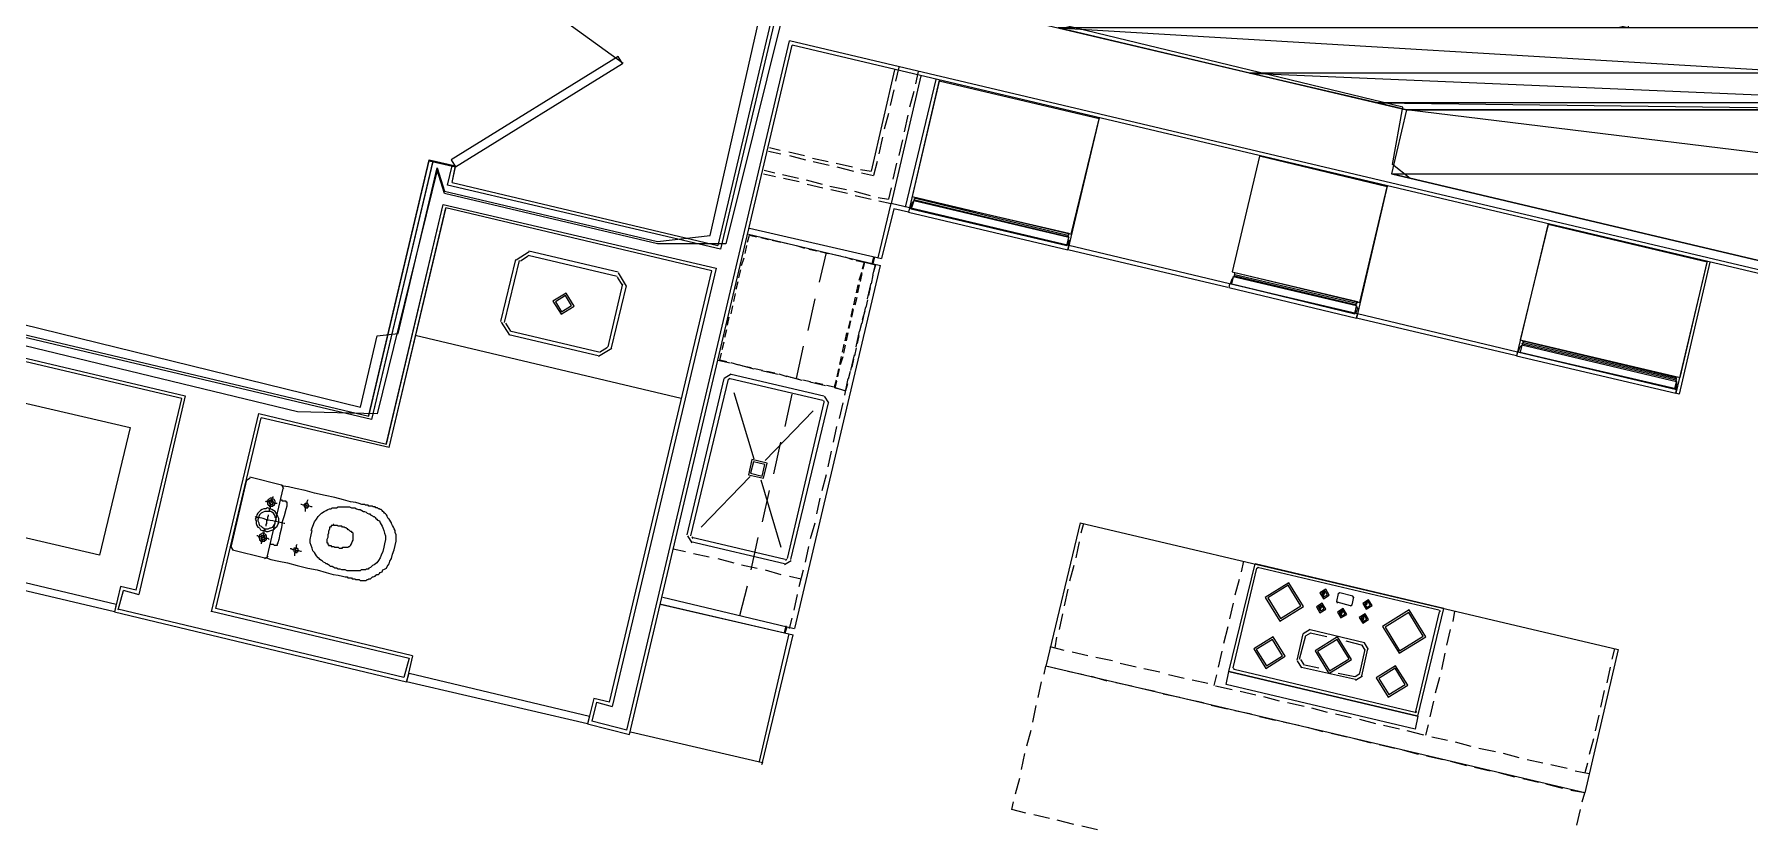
# Model space of a CAD drawing. Header units: feet. Extents: x -84 to 198, y -22 to 181.
# Drawn here: x 69.3 to 95.45, y 34.87 to 47 of the extents above; entities that cross this region are included whole.
import ezdxf

# ---------------------------------------------------------------- set-up
doc = ezdxf.new("R2010")
doc.units = ezdxf.units.FT
for name, color, linetype in [('A-AREA-COMUN', 252, 'CONTINUOUS'), ('A-AREA-UNIDAD', 30, 'CONTINUOUS'), ('A-LINEA', 7, 'CONTINUOUS'), ('A-MURO-CONCRETO', 8, 'CONTINUOUS')]:
    doc.layers.add(name, color=color, linetype=linetype)

msp = doc.modelspace()

# ---------------------------------------------------------------- linework, layer by layer
at = {"layer": 'A-AREA-COMUN'}
msp.add_lwpolyline([(68.832, 42.6489), (74.272, 41.3156), (74.528, 42.4), (74.848, 42.4356), (75.44, 44.96), (75.552, 44.6044), (78.8, 43.84), (79.6, 43.9289), (80.832, 49.3689)], dxfattribs=at)
at = {"layer": 'A-AREA-UNIDAD'}
msp.add_lwpolyline([(119.008, 38.0089), (105.632, 41.1556), (105.36, 41.3689), (105.52, 41.9556), (104.56, 41.9556), (97.952, 43.5556), (97.952, 44.0356), (97.792, 43.2356), (97.568, 43.0756), (90.272, 44.8), (90, 45.0133), (90.16, 45.8844), (81.44, 48), (80.88, 48), (79.84, 43.8044), (78.8, 43.8044), (75.552, 44.5689), (75.44, 44.9244), (74.528, 41.2089), (73.312, 41.2444), (67.872, 42.56)], dxfattribs=at)
at = {"layer": 'A-LINEA'}
for p, q in [((81, 49.1911), (79.72, 43.7778)), ((81.0667, 49.2311), (79.76, 43.7244)), ((78.2763, 46.552), (76.4197, 47.8968)), ((78.3333, 36.3911), (80.8133, 46.8978)), ((78.3733, 36.3244), (80.8533, 46.8311)), ((108.28, 40.4044), (80.8133, 46.8978)), ((108.2667, 40.3511), (80.8533, 46.8311)), ((82.4133, 46.4578), (82.0533, 44.9111)), ((82.8133, 46.3644), (82.36, 44.4178)), ((82.48, 46.4978), (82.4267, 46.2844)), ((83.04, 46.3111), (82.5733, 44.3644)), ((83.0933, 46.2978), (82.6267, 44.2844)), ((82.7733, 46.4311), (82.7333, 46.2444)), ((82.4, 46.1511), (82.3467, 45.9111)), ((82.7067, 46.1244), (82.64, 45.8844)), ((82.32, 45.7911), (82.2533, 45.5511)), ((82.6133, 45.7644), (82.56, 45.5111)), ((85.5333, 45.7244), (85.0533, 43.7111)), ((80.5067, 45.2711), (80.6667, 45.2311)), ((82.2267, 45.4311), (82.1733, 45.1778)), ((82.5333, 45.3911), (82.48, 45.1511)), ((74.4, 41.1911), (75.32, 45.0844)), ((74.4, 41.1778), (75.32, 45.0711)), ((75.3733, 45.0711), (74.44, 41.1244)), ((75.3733, 45.0578), (74.44, 41.1244)), ((75.32, 45.0844), (75.72, 44.9911)), ((75.32, 45.0711), (75.72, 44.9778)), ((75.6, 44.6978), (75.6667, 44.9911)), ((75.6, 44.6978), (75.6667, 44.9911)), ((75.6667, 44.7378), (75.72, 44.9911)), ((75.6667, 44.7378), (75.72, 44.9778)), ((80.4933, 45.2178), (80.68, 45.1778)), ((80.8, 45.2044), (81.04, 45.1511)), ((80.8133, 45.1511), (81.0533, 45.0844)), ((81.16, 45.1111), (81.4, 45.0578)), ((81.1733, 45.0578), (81.4133, 45.0044)), ((81.52, 45.0311), (81.7733, 44.9778)), ((81.5333, 44.9778), (81.7867, 44.9111)), ((82.1467, 45.0578), (82.0933, 44.8444)), ((82.44, 45.0311), (82.3867, 44.7911)), ((75.6667, 44.7378), (79.72, 43.7778)), ((80.4133, 44.8711), (80.6, 44.8311)), ((80.4267, 44.9244), (80.5867, 44.8844)), ((80.7067, 44.8578), (80.9467, 44.8044)), ((80.72, 44.8044), (80.96, 44.7511)), ((81.0667, 44.7778), (81.3067, 44.7111)), ((81.08, 44.7111), (81.32, 44.6578)), ((81.8933, 44.9378), (82.0533, 44.9111)), ((81.9067, 44.8844), (82.0933, 44.8444)), ((79.76, 43.7244), (75.6, 44.6978)), ((81.4267, 44.6844), (81.68, 44.6311)), ((81.44, 44.6311), (81.6933, 44.5778)), ((81.8, 44.6044), (82.04, 44.5378)), ((81.8133, 44.5378), (82.0533, 44.4844)), ((82.16, 44.5111), (82.32, 44.4844)), ((82.1733, 44.4578), (82.36, 44.4178)), ((82.36, 44.6578), (82.32, 44.4844)), ((85.0533, 43.9111), (82.72, 44.4711)), ((85.0533, 43.9111), (82.72, 44.4711)), ((82.7333, 44.4978), (85.0533, 43.9378)), ((82.7333, 44.4978), (85.0533, 43.9378)), ((89.92, 44.6844), (89.4533, 42.6711)), ((74.6667, 40.7511), (75.5333, 44.4044)), ((74.6667, 40.7644), (75.5333, 44.4044)), ((74.7067, 40.6978), (75.5733, 44.3511)), ((74.7067, 40.6978), (75.5733, 44.3378)), ((75.5333, 44.4044), (79.6933, 43.4311)), ((79.6267, 43.3911), (75.5733, 44.3511)), ((82.16, 43.5911), (82.36, 44.4178)), ((82.4, 44.3378), (82.2133, 43.5778)), ((82.64, 44.3511), (82.36, 44.4178)), ((82.6267, 44.2844), (82.4, 44.3378)), ((80.1867, 43.9511), (82.2, 43.4711)), ((80.2, 44.0444), (82.2133, 43.5778)), ((92.3733, 44.1111), (91.8933, 42.0978)), ((76.8449, 43.68), (76.6444, 43.556)), ((76.84, 43.6978), (78.2, 43.3778)), ((80.1333, 43.6578), (80.16, 43.7778)), ((80.3733, 43.8978), (80.4933, 43.8711)), ((80.5467, 43.8578), (80.68, 43.8311)), ((80.7333, 43.8178), (80.8533, 43.7911)), ((80.92, 43.7778), (81.04, 43.7378)), ((81.1067, 43.7244), (81.2267, 43.6978)), ((81.2667, 43.2178), (81.3733, 43.6711)), ((81.28, 43.6844), (81.4, 43.6578)), ((87.4933, 43.1378), (85.0533, 43.7111)), ((87.52, 43.1911), (85.0667, 43.7778)), ((76.4133, 42.6178), (76.64, 43.5644)), ((76.4667, 42.6044), (76.6933, 43.5511)), ((76.8296, 43.6151), (76.7093, 43.5407)), ((76.8267, 43.6311), (78.1867, 43.3111)), ((79.6933, 43.4311), (78.1067, 36.7511)), ((80.04, 43.2844), (80.0667, 43.4044)), ((80.08, 43.4711), (80.12, 43.5911)), ((80.8933, 37.9378), (82.2, 43.4711)), ((81.4667, 43.6444), (81.5867, 43.6178)), ((81.6533, 43.6044), (81.7733, 43.5644)), ((82.0933, 43.6044), (82.0667, 43.4978)), ((82.1067, 43.6044), (82.08, 43.4978)), ((82.08, 43.3244), (82.12, 43.4844)), ((94.8, 43.5378), (94.32, 41.5244)), ((78.2667, 43.1911), (78.04, 42.2311)), ((78.0667, 36.8178), (79.6267, 43.3911)), ((78.32, 43.1644), (78.0933, 42.2178)), ((78.264, 43.1748), (78.1896, 43.2951)), ((78.3289, 43.1595), (78.2049, 43.36)), ((80, 43.1111), (80.0267, 43.2311)), ((81.8533, 43.1778), (81.8267, 43.0578)), ((81.8533, 43.0578), (81.88, 43.1778)), ((81.9067, 43.3644), (81.8667, 43.2444)), ((81.8933, 43.2311), (81.92, 43.3511)), ((82, 42.9644), (82.0533, 43.2044)), ((82.08, 43.3244), (82.0533, 43.1911)), ((87.6, 43.3378), (89.4533, 42.8978)), ((87.6, 43.3378), (89.4533, 42.8978)), ((89.44, 42.8711), (87.6, 43.3111)), ((89.44, 42.8711), (87.6, 43.3111)), ((79.96, 42.9244), (79.9867, 43.0444)), ((81.0933, 42.4844), (81.2, 42.9644)), ((81.8133, 42.9911), (81.7867, 42.8711)), ((81.8133, 42.8711), (81.84, 42.9911)), ((82, 42.9511), (81.9733, 42.8311)), ((82.04, 43.1378), (82.0133, 43.0178)), ((67.76, 42.7511), (74.4, 41.1778)), ((79.8667, 42.5644), (79.8933, 42.6844)), ((79.92, 42.7378), (79.9467, 42.8578)), ((81.7333, 42.6311), (81.7067, 42.5111)), ((81.72, 42.5111), (81.7467, 42.6311)), ((81.7733, 42.8178), (81.7467, 42.6978)), ((81.76, 42.6844), (81.7867, 42.8044)), ((81.92, 42.5911), (81.9733, 42.8444)), ((81.96, 42.7778), (81.92, 42.6444)), ((91.8933, 42.0978), (89.4533, 42.6711)), ((91.9067, 42.1511), (89.4667, 42.7378)), ((79.16, 41.4444), (75.1067, 42.4044)), ((76.4178, 42.6094), (76.5418, 42.4089)), ((76.4827, 42.5941), (76.5571, 42.4738)), ((77.8933, 42.0978), (76.5333, 42.4178)), ((77.9067, 42.1511), (76.5467, 42.4711)), ((79.8267, 42.3778), (79.8533, 42.4978)), ((81.68, 42.4444), (81.6533, 42.3244)), ((81.68, 42.3244), (81.7067, 42.4444)), ((81.8267, 42.2311), (81.88, 42.4711)), ((81.8667, 42.4044), (81.84, 42.2844)), ((81.9067, 42.5911), (81.88, 42.4711)), ((68.2667, 42.2711), (71.6, 41.4844)), ((71.5467, 41.4444), (68.3067, 42.2044)), ((77.9018, 42.0889), (78.1022, 42.2129)), ((77.9171, 42.1538), (78.0373, 42.2282)), ((79.7467, 42.0311), (79.7733, 42.1378)), ((79.7867, 42.1911), (79.8133, 42.3111)), ((80.92, 41.7511), (81.0267, 42.2444)), ((81.64, 42.2711), (81.6133, 42.1511)), ((81.64, 42.1378), (81.6667, 42.2578)), ((81.7467, 41.8711), (81.8, 42.1111)), ((81.8267, 42.2178), (81.8, 42.0978)), ((94.32, 41.7244), (91.9867, 42.2711)), ((94.32, 41.7244), (91.9867, 42.2711)), ((92, 42.2978), (94.32, 41.7511)), ((92, 42.2978), (94.32, 41.7511)), ((79.72, 42.0311), (79.9067, 41.9911)), ((79.8533, 42.0044), (79.7467, 42.0311)), ((80.04, 41.9511), (79.92, 41.9911)), ((80.0267, 41.9644), (80.2667, 41.8978)), ((80.2267, 41.9111), (80.0933, 41.9378)), ((80.4, 41.8711), (80.28, 41.8978)), ((80.3867, 41.8711), (80.64, 41.8178)), ((80.5867, 41.8311), (80.4667, 41.8578)), ((81.56, 41.8978), (81.5333, 41.7778)), ((81.5467, 41.7778), (81.5733, 41.8978)), ((81.6, 42.0844), (81.5733, 41.9644)), ((81.5867, 41.9644), (81.6267, 42.0844)), ((81.7333, 41.8578), (81.7067, 41.7378)), ((81.7867, 42.0444), (81.76, 41.9244)), ((79.2533, 39.3644), (79.8133, 41.7511)), ((79.3067, 39.3511), (79.88, 41.7378)), ((79.92, 41.8154), (79.8157, 41.7511)), ((79.9046, 41.7506), (79.8805, 41.7357)), ((79.9067, 41.7511), (81.32, 41.4178)), ((79.92, 41.8178), (81.3333, 41.4844)), ((80.7733, 41.7778), (80.6533, 41.8178)), ((80.76, 41.7911), (81, 41.7244)), ((80.9467, 41.7378), (80.8267, 41.7644)), ((81.1333, 41.6978), (81.0133, 41.7244)), ((81.12, 41.6978), (81.36, 41.6444)), ((81.32, 41.6578), (81.2, 41.6844)), ((81.4933, 41.6178), (81.6667, 41.5644)), ((81.5067, 41.6044), (81.5333, 41.7111)), ((81.6533, 41.4978), (81.7067, 41.7511)), ((68.8133, 41.4578), (70.76, 41.0044)), ((70.8533, 38.5244), (71.5467, 41.4444)), ((71.6, 41.4844), (70.8933, 38.4578)), ((79.96, 41.5378), (80.2667, 40.5244)), ((80.7467, 41.0178), (80.8533, 41.5111)), ((81.3333, 41.3911), (80.7733, 39.0044)), ((81.4, 41.3778), (80.8267, 38.9911)), ((81.3461, 41.3932), (81.3313, 41.4172)), ((81.411, 41.3778), (81.3466, 41.4821)), ((81.5733, 41.1378), (81.6267, 41.3778)), ((72, 38.1911), (72.72, 41.2178)), ((72.0667, 38.2444), (72.76, 41.1511)), ((72.72, 41.2178), (74.6667, 40.7511)), ((74.7067, 40.6978), (72.76, 41.1511)), ((81.1733, 41.2578), (80.44, 40.4978)), ((81.48, 40.7778), (81.5333, 41.0178)), ((80.5733, 40.2978), (80.68, 40.7778)), ((81.4, 40.4044), (81.4533, 40.6444)), ((81.3067, 40.0444), (81.3733, 40.2844)), ((72.5333, 40.2044), (72.2933, 39.1778)), ((72.5907, 40.2299), (72.5346, 40.1952)), ((73.0667, 40.1244), (72.5867, 40.2444)), ((72.8533, 39.0444), (73.0933, 40.0711)), ((73.1054, 40.0671), (73.0707, 40.1232)), ((80.2133, 40.2578), (79.4667, 39.4844)), ((80.3733, 40.2044), (80.68, 39.1778)), ((80.4, 39.5644), (80.5067, 40.0444)), ((81.2267, 39.6844), (81.28, 39.9244)), ((81.1333, 39.3111), (81.2, 39.5511)), ((85.24, 39.5511), (84.72, 37.3644)), ((85.24, 39.5511), (93.44, 37.6178)), ((85.2933, 39.5378), (85.2533, 39.3911)), ((79.2557, 39.3511), (79.32, 39.2468)), ((80.7333, 38.9244), (79.3067, 39.2578)), ((80.7467, 38.9911), (79.32, 39.3244)), ((79.3205, 39.3357), (79.3354, 39.3116)), ((80.2267, 38.8311), (80.3333, 39.3244)), ((85.2267, 39.2578), (85.1733, 39.0178)), ((72.2946, 39.1818), (72.3293, 39.1257)), ((72.32, 39.1378), (72.8133, 39.0178)), ((72.8093, 39.0057), (72.8654, 39.0404)), ((79.04, 39.1511), (79.2267, 39.1111)), ((79.3467, 39.0844), (79.5867, 39.0311)), ((79.72, 39.0044), (79.96, 38.9378)), ((80.7334, 38.9134), (80.8377, 38.9778)), ((80.7487, 38.9783), (80.7728, 38.9932)), ((81.0533, 38.9511), (81.1067, 39.1911)), ((87.7333, 38.9644), (87.6933, 38.8044)), ((80.08, 38.9111), (80.32, 38.8578)), ((80.44, 38.8311), (80.68, 38.7644)), ((80.8133, 38.7378), (80.9867, 38.6978)), ((80.96, 38.5778), (81.0267, 38.8311)), ((85.1467, 38.8978), (85.08, 38.6578)), ((87.5067, 37.2844), (87.9067, 38.9244)), ((87.5733, 37.3378), (87.9333, 38.8578)), ((90.7867, 38.2444), (87.9067, 38.9244)), ((87.9579, 38.8706), (87.9339, 38.8557)), ((90.7067, 38.2178), (87.9467, 38.8711)), ((70.6133, 38.5778), (70.52, 38.1911)), ((70.6533, 38.5111), (70.5733, 38.2178)), ((70.8533, 38.5244), (70.6133, 38.5778)), ((70.6533, 38.5244), (70.8933, 38.4578)), ((80.0533, 38.1378), (80.1733, 38.5911)), ((80.88, 38.2178), (80.9333, 38.4578)), ((85.0533, 38.5378), (85, 38.2844)), ((87.6667, 38.6844), (87.6, 38.4444)), ((88.9467, 38.4578), (88.96, 38.5244)), ((88.9467, 38.4444), (88.9467, 38.4444)), ((88.96, 38.4444), (88.9733, 38.5244)), ((89.1733, 38.4711), (89.1467, 38.3511)), ((89.1979, 38.4839), (89.1739, 38.469)), ((89.4, 38.4311), (89.2, 38.4844)), ((70.52, 38.1911), (74.9733, 37.1244)), ((74.9333, 37.1911), (70.5733, 38.2311)), ((72, 38.2044), (75.0133, 37.4844)), ((75.0667, 37.5244), (72.0667, 38.2444)), ((78.84, 38.3111), (80.8667, 37.8444)), ((78.8533, 38.3111), (80.8667, 37.8444)), ((78.88, 38.4178), (80.88, 37.9378)), ((87.5733, 38.3244), (87.52, 38.0844)), ((88.8933, 38.2311), (88.9067, 38.3111)), ((88.9067, 38.2311), (88.9333, 38.2978)), ((88.9067, 38.2311), (88.9067, 38.2311)), ((89.1472, 38.349), (89.1621, 38.325)), ((89.36, 38.2844), (89.16, 38.3378)), ((89.2133, 38.1644), (89.2267, 38.2311)), ((89.2267, 38.1511), (89.2533, 38.2311)), ((89.3621, 38.285), (89.3861, 38.2998)), ((89.3867, 38.2978), (89.4133, 38.4178)), ((89.4128, 38.4065), (89.3979, 38.4306)), ((89.6133, 38.2978), (89.6267, 38.3644)), ((90.36, 36.6711), (90.72, 38.1911)), ((90.3867, 36.6044), (90.7867, 38.2444)), ((90.7328, 38.1932), (90.7179, 38.2172)), ((90.9467, 38.2044), (90.92, 38.0444)), ((80.7333, 37.8711), (80.76, 37.9778)), ((80.7467, 37.8711), (80.7733, 37.9644)), ((80.8133, 37.9378), (80.8533, 38.0978)), ((84.9733, 38.1644), (84.92, 37.9244)), ((87.4933, 37.9644), (87.4267, 37.7111)), ((88.7466, 37.9221), (88.6423, 37.8577)), ((88.7467, 37.9244), (89.5733, 37.7244)), ((89.2267, 38.1511), (89.2267, 38.1511)), ((89.56, 38.0711), (89.5733, 38.1511)), ((90.88, 37.9244), (90.8267, 37.6844)), ((80.8, 37.8578), (80.3467, 35.9111)), ((80.4, 35.8978), (80.8667, 37.8444)), ((85, 37.6044), (84.7867, 37.6578)), ((84.88, 37.8044), (84.8533, 37.6444)), ((88.5467, 37.4578), (88.64, 37.8578)), ((88.5867, 37.4711), (88.68, 37.8311)), ((88.7538, 37.8695), (88.6816, 37.8249)), ((88.7467, 37.8711), (89, 37.8178)), ((89.2933, 37.7511), (89.5467, 37.6844)), ((89.5851, 37.6106), (89.5405, 37.6828)), ((89.6377, 37.6178), (89.5733, 37.7221)), ((75.0133, 37.4844), (74.9333, 37.1911)), ((75.0667, 37.5244), (74.9733, 37.1244)), ((85.36, 37.5244), (85.12, 37.5778)), ((85.7333, 37.4444), (85.48, 37.4978)), ((86.0933, 37.3511), (85.8533, 37.4044)), ((87.4, 37.5911), (87.3467, 37.3511)), ((88.549, 37.4444), (88.6134, 37.3401)), ((88.6016, 37.4649), (88.6462, 37.3927)), ((88.64, 37.3911), (88.88, 37.3378)), ((89.5067, 37.2578), (89.5867, 37.6178)), ((89.5333, 37.2178), (89.6267, 37.6311)), ((90.8, 37.5644), (90.7467, 37.3111)), ((93.44, 37.6178), (92.9333, 35.4311)), ((93.3867, 37.6311), (93.3467, 37.4711)), ((84.6933, 37.2444), (84.72, 37.3644)), ((84.9333, 37.3111), (84.72, 37.3644)), ((85.2933, 37.2311), (85.0533, 37.2844)), ((85.6533, 37.1378), (85.4133, 37.2044)), ((86.4533, 37.2711), (86.2133, 37.3244)), ((86.8267, 37.1778), (86.5867, 37.2311)), ((87.1867, 37.0978), (86.9467, 37.1511)), ((87.32, 37.2311), (87.28, 37.0711)), ((90.3867, 36.6044), (87.5067, 37.2844)), ((87.5739, 37.3357), (87.5887, 37.3116)), ((90.3467, 36.6578), (87.5867, 37.3111)), ((88.6133, 37.3511), (89.44, 37.1644)), ((89.1733, 37.2578), (89.4267, 37.2044)), ((89.4329, 37.2061), (89.5051, 37.2506)), ((89.44, 37.1534), (89.5443, 37.2178)), ((90.72, 37.1911), (90.6533, 36.9511)), ((93.32, 37.3511), (93.2667, 37.1111)), ((77.8267, 36.8711), (77.7333, 36.4844)), ((78.0667, 36.8178), (77.8267, 36.8711)), ((84.6, 36.8844), (84.6533, 37.1244)), ((86.0267, 37.0578), (85.7867, 37.1111)), ((86.3867, 36.9778), (86.1467, 37.0311)), ((86.76, 36.8844), (86.5067, 36.9378)), ((87.56, 37.0044), (87.3067, 37.0578)), ((87.92, 36.9244), (87.68, 36.9778)), ((88.28, 36.8311), (88.04, 36.8978)), ((93.2267, 36.9911), (93.1733, 36.7378)), ((77.8667, 36.8178), (77.8, 36.5244)), ((77.8667, 36.8178), (78.1067, 36.7511)), ((84.52, 36.5111), (84.5733, 36.7644)), ((87.12, 36.8044), (86.88, 36.8578)), ((87.48, 36.7111), (87.24, 36.7644)), ((87.8533, 36.6311), (87.6, 36.6844)), ((88.6533, 36.7511), (88.4, 36.8044)), ((89.0133, 36.6578), (88.7733, 36.7244)), ((89.3733, 36.5778), (89.1333, 36.6311)), ((90.3487, 36.6583), (90.3728, 36.6732)), ((90.6267, 36.8311), (90.5733, 36.5911)), ((93.1467, 36.6178), (93.0933, 36.3778)), ((77.7333, 36.4844), (78.3733, 36.3244)), ((78.3333, 36.3911), (77.8, 36.5244)), ((78.3867, 36.3644), (80.4, 35.8978)), ((84.4267, 36.1511), (84.4933, 36.3911)), ((88.2133, 36.5378), (87.9733, 36.5911)), ((88.5733, 36.4578), (88.3333, 36.5111)), ((88.9467, 36.3644), (88.7067, 36.4311)), ((89.7467, 36.4844), (89.5067, 36.5511)), ((90.1067, 36.4044), (89.8667, 36.4578)), ((90.48, 36.3111), (90.2267, 36.3778)), ((90.5467, 36.4711), (90.5067, 36.3111)), ((89.3067, 36.2844), (89.0667, 36.3378)), ((89.68, 36.1911), (89.4267, 36.2578)), ((90.04, 36.1111), (89.8, 36.1644)), ((90.4, 36.0178), (90.16, 36.0844)), ((90.84, 36.2311), (90.6, 36.2844)), ((91.2, 36.1378), (90.96, 36.2044)), ((91.5733, 36.0578), (91.32, 36.1111)), ((93.0667, 36.2578), (93, 36.0178)), ((80.4, 35.8978), (80.3867, 35.8578)), ((84.3467, 35.7911), (84.4, 36.0311)), ((90.7733, 35.9378), (90.52, 35.9911)), ((91.1333, 35.8444), (90.8933, 35.9111)), ((91.9333, 35.9644), (91.6933, 36.0311)), ((92.2933, 35.8844), (92.0533, 35.9378)), ((92.6667, 35.8044), (92.4133, 35.8578)), ((92.9733, 35.8844), (92.9333, 35.7378)), ((84.2533, 35.4178), (84.32, 35.6578)), ((91.4933, 35.7644), (91.2533, 35.8178)), ((91.8667, 35.6711), (91.6267, 35.7378)), ((92.2267, 35.5911), (91.9867, 35.6444)), ((92.6, 35.4978), (92.3467, 35.5644)), ((93, 35.7244), (92.7867, 35.7644)), ((92.9333, 35.4311), (92.72, 35.4711)), ((84.2, 35.1778), (84.2267, 35.2978)), ((84.4133, 35.1244), (84.2, 35.1778)), ((84.7733, 35.0444), (84.5333, 35.0978)), ((92.8133, 34.9378), (92.8667, 35.1778)), ((85.1467, 34.9511), (84.8933, 35.0178)), ((85.5067, 34.8711), (85.2667, 34.9244))]:
    msp.add_line(p, q, dxfattribs=at)
for points in [[(81.4, 47.9244), (90.2133, 45.8444), (89.9867, 44.8711), (97.7733, 43.0311), (98.4533, 45.9511), (96.5067, 46.4044), (98.8933, 56.4578), (85.8933, 59.5378), (85.4267, 57.5911), (95.5067, 55.2044), (93.5867, 47.0978), (81.8533, 49.8711), (81.4, 47.9244)], [(75.72, 44.9778), (78.2667, 46.5511), (78.2, 46.6578), (75.6533, 45.0844), (75.72, 44.9778)], [(82.68, 44.5244), (85.1067, 43.9511), (85.5333, 45.7111), (83.0933, 46.2844), (82.68, 44.5244)], [(87.56, 43.3778), (89.5067, 42.9111), (89.92, 44.6711), (87.9733, 45.1378), (87.56, 43.3778)], [(82.6533, 44.3378), (82.68, 44.4178), (82.6933, 44.4311), (82.7067, 44.4578), (82.72, 44.4711), (82.7067, 44.4844), (82.7333, 44.4978), (82.72, 44.5111), (85.0667, 43.9644), (85.0667, 43.9511), (85.0533, 43.9378), (85.0667, 43.9244), (85.0533, 43.9111), (85.0667, 43.8978), (85.0533, 43.8711), (85.0667, 43.8578), (85.0533, 43.7778), (82.6533, 44.3378)], [(82.6533, 44.3378), (82.68, 44.4178), (82.6933, 44.4311), (82.7067, 44.4578), (82.72, 44.4711), (82.7067, 44.4844), (82.7333, 44.4978), (82.72, 44.5111), (85.0667, 43.9644), (85.0667, 43.9511), (85.0533, 43.9378), (85.0667, 43.9244), (85.0533, 43.9111), (85.0667, 43.8978), (85.0533, 43.8711), (85.0667, 43.8578), (85.0533, 43.7778), (82.6533, 44.3378)], [(85.04, 43.7778), (85.0667, 43.8978), (82.7067, 44.4578), (82.6667, 44.3378), (85.04, 43.7778)], [(85.04, 43.7778), (85.0667, 43.8978), (82.7067, 44.4578), (82.6667, 44.3378), (85.04, 43.7778)], [(85.0533, 43.7111), (85.0667, 43.7778), (82.64, 44.3511), (82.6267, 44.2844), (85.0533, 43.7111)], [(85.0533, 43.7111), (85.0667, 43.7778), (82.64, 44.3511), (82.6267, 44.2844), (85.0533, 43.7111)], [(80.1733, 43.8311), (80.2, 43.9378), (80.3067, 43.9111)], [(91.9467, 42.3378), (94.3867, 41.7644), (94.8, 43.5244), (92.3733, 44.0978), (91.9467, 42.3378)], [(81.8267, 43.5511), (81.9467, 43.5244), (81.92, 43.4178)], [(81.9333, 43.4178), (81.96, 43.5244), (82.12, 43.4844), (82.0933, 43.3778)], [(94.84, 43.5244), (94.3733, 41.5111), (94.32, 41.5244)], [(89.4533, 42.6711), (89.4667, 42.7378), (87.52, 43.1911), (87.5067, 43.1378), (89.4533, 42.6711)], [(89.4533, 42.6711), (89.4667, 42.7378), (87.52, 43.1911), (87.5067, 43.1378), (89.4533, 42.6711)], [(87.5333, 43.1911), (87.56, 43.2711), (87.5733, 43.2844), (87.5733, 43.2978), (87.6, 43.3111), (87.5867, 43.3244), (87.6, 43.3378), (87.6, 43.3511), (87.6, 43.3644), (89.4667, 42.9244), (89.4667, 42.9111), (89.4533, 42.8978), (89.4533, 42.8844), (89.44, 42.8711), (89.4533, 42.8578), (89.4533, 42.8444), (89.4667, 42.8178), (89.44, 42.7378), (87.5333, 43.1911)], [(87.5333, 43.1911), (87.56, 43.2711), (87.5733, 43.2844), (87.5733, 43.2978), (87.6, 43.3111), (87.5867, 43.3244), (87.6, 43.3378), (87.6, 43.3511), (87.6, 43.3644), (89.4667, 42.9244), (89.4667, 42.9111), (89.4533, 42.8978), (89.4533, 42.8844), (89.44, 42.8711), (89.4533, 42.8578), (89.4533, 42.8444), (89.4667, 42.8178), (89.44, 42.7378), (87.5333, 43.1911)], [(89.4267, 42.7378), (89.4533, 42.8578), (87.5733, 43.2978), (87.5467, 43.1911), (89.4267, 42.7378)], [(89.4267, 42.7378), (89.4533, 42.8578), (87.5733, 43.2978), (87.5467, 43.1911), (89.4267, 42.7378)], [(77.2044, 42.9294), (77.3284, 42.7289), (77.5289, 42.8529), (77.4049, 43.0533), (77.2044, 42.9294)], [(77.2434, 42.9202), (77.3376, 42.7678), (77.49, 42.862), (77.3957, 43.0144), (77.2434, 42.9202)], [(74.44, 41.1244), (67.8, 42.6978), (67.72, 42.4044), (67.9733, 42.3378)], [(94.32, 41.5244), (94.3333, 41.5778), (91.9067, 42.1511), (91.8933, 42.0978), (94.32, 41.5244)], [(94.32, 41.5244), (94.3333, 41.5778), (91.9067, 42.1511), (91.8933, 42.0978), (94.32, 41.5244)], [(91.92, 42.1511), (91.9467, 42.2311), (91.96, 42.2444), (91.9733, 42.2578), (91.9867, 42.2711), (91.9733, 42.2844), (92, 42.2978), (91.9867, 42.3244), (94.3333, 41.7644), (94.32, 41.7511), (94.3333, 41.7378), (94.32, 41.7244), (94.3333, 41.6978), (94.3333, 41.6844), (94.3333, 41.6711), (94.32, 41.5911), (91.92, 42.1511)], [(91.92, 42.1511), (91.9467, 42.2311), (91.96, 42.2444), (91.9733, 42.2578), (91.9867, 42.2711), (91.9733, 42.2844), (92, 42.2978), (91.9867, 42.3244), (94.3333, 41.7644), (94.32, 41.7511), (94.3333, 41.7378), (94.32, 41.7244), (94.3333, 41.6978), (94.3333, 41.6844), (94.3333, 41.6711), (94.32, 41.5911), (91.92, 42.1511)], [(94.3067, 41.5911), (94.3333, 41.6978), (91.9733, 42.2578), (91.9467, 42.1511), (94.3067, 41.5911)], [(94.3067, 41.5911), (94.3333, 41.6978), (91.9733, 42.2578), (91.9467, 42.1511), (94.3067, 41.5911)], [(81.52, 41.7244), (81.4933, 41.6178), (81.3733, 41.6444)], [(81.6933, 41.6711), (81.6667, 41.5644), (81.5067, 41.6044)], [(70.76, 41.0044), (70.2933, 39.0578), (68.3467, 39.5111), (68.8133, 41.4578)], [(80.4142, 40.2293), (80.4685, 40.4587), (80.2391, 40.5129), (80.1848, 40.2836), (80.4142, 40.2293)], [(80.3932, 40.2633), (80.4344, 40.4377), (80.2601, 40.4789), (80.2189, 40.3046), (80.3932, 40.2633)], [(72.8133, 39.0178), (72.84, 39.0178), (72.9067, 38.9911), (73.0267, 38.9644), (73.16, 38.9378), (73.3067, 38.8978), (73.4667, 38.8578), (73.6133, 38.8311), (73.7467, 38.7911), (73.8533, 38.7644), (73.9333, 38.7511), (74, 38.7378), (74.04, 38.7244), (74.0667, 38.7244), (74.08, 38.7111), (74.0933, 38.7111), (74.1067, 38.7111), (74.12, 38.7111), (74.1333, 38.7111), (74.1467, 38.6978), (74.16, 38.6978), (74.1733, 38.6978), (74.1867, 38.6978), (74.2, 38.6844), (74.2133, 38.6844), (74.24, 38.6844), (74.2533, 38.6844), (74.2667, 38.6711), (74.28, 38.6711), (74.2933, 38.6711), (74.3067, 38.6711), (74.32, 38.6711), (74.3333, 38.6711), (74.36, 38.6711), (74.3733, 38.6844), (74.3867, 38.6844), (74.4, 38.6978), (74.4267, 38.6978), (74.44, 38.7111), (74.4533, 38.7244), (74.4667, 38.7244), (74.4933, 38.7378), (74.5067, 38.7511), (74.52, 38.7644), (74.5467, 38.7644), (74.56, 38.7778), (74.5733, 38.7911), (74.6, 38.8044), (74.6133, 38.8311), (74.64, 38.8444), (74.6667, 38.8578), (74.68, 38.8844), (74.7067, 38.9244), (74.72, 38.9644), (74.7467, 39.0044), (74.76, 39.0711), (74.7867, 39.1378), (74.8, 39.2044), (74.8133, 39.2711), (74.8133, 39.3244), (74.8133, 39.3644), (74.8, 39.4044), (74.8, 39.4311), (74.7867, 39.4578), (74.7733, 39.4844), (74.76, 39.5111), (74.7467, 39.5378), (74.7467, 39.5511), (74.7333, 39.5644), (74.72, 39.5911), (74.7067, 39.6044), (74.6933, 39.6178), (74.68, 39.6444), (74.68, 39.6578), (74.6667, 39.6711), (74.6533, 39.6844), (74.64, 39.6978), (74.6267, 39.7111), (74.6133, 39.7244), (74.6, 39.7378), (74.5867, 39.7511), (74.5733, 39.7511), (74.56, 39.7644), (74.5467, 39.7644), (74.5333, 39.7778), (74.52, 39.7778), (74.5067, 39.7778), (74.4933, 39.7911), (74.48, 39.7911), (74.4667, 39.7911), (74.4533, 39.8044), (74.44, 39.8044), (74.4133, 39.8044), (74.4, 39.8044), (74.3867, 39.8178), (74.3733, 39.8178), (74.36, 39.8178), (74.3467, 39.8178), (74.3333, 39.8311), (74.2933, 39.8311), (74.2533, 39.8444), (74.2, 39.8578), (74.12, 39.8711), (74.0133, 39.8978), (73.88, 39.9378), (73.7333, 39.9644), (73.5733, 40.0044), (73.4267, 40.0444), (73.28, 40.0711), (73.1733, 40.0978), (73.0933, 40.1111), (73.0667, 40.1244)], [(73.0267, 39.5511), (73.0267, 39.5911), (73.0267, 39.6178), (73.0133, 39.6444), (73, 39.6711), (72.9867, 39.6978), (72.9733, 39.7244), (72.9467, 39.7378), (72.92, 39.7511), (72.8933, 39.7644), (72.8533, 39.7778), (72.8267, 39.7644), (72.8, 39.7644), (72.7733, 39.7511), (72.7467, 39.7378), (72.72, 39.7111), (72.7067, 39.6978), (72.6933, 39.6711), (72.68, 39.6311), (72.6667, 39.6044), (72.68, 39.5778), (72.68, 39.5378), (72.6933, 39.5111), (72.7067, 39.4844), (72.7333, 39.4711), (72.7467, 39.4444), (72.7733, 39.4311), (72.8133, 39.4311), (72.84, 39.4178), (72.8667, 39.4178), (72.9067, 39.4311), (72.9333, 39.4444), (72.96, 39.4578), (72.9733, 39.4711), (73, 39.4978), (73.0133, 39.5244), (73.0267, 39.5511)], [(73, 39.8444), (72.9867, 39.8444), (72.96, 39.8444), (72.9333, 39.8578), (72.8933, 39.8711), (72.8667, 39.8711), (72.84, 39.8711), (72.8267, 39.8844)], [(72.9733, 39.8444), (72.9733, 39.8578), (72.9733, 39.8711), (72.9733, 39.8844), (72.96, 39.8844), (72.96, 39.8978), (72.9467, 39.9111), (72.9333, 39.9111), (72.92, 39.9244), (72.9067, 39.9244), (72.8933, 39.9244), (72.88, 39.9111), (72.8667, 39.8978), (72.8533, 39.8844), (72.8533, 39.8711), (72.8533, 39.8578), (72.8533, 39.8444), (72.8533, 39.8311), (72.8667, 39.8311), (72.8667, 39.8178), (72.88, 39.8178), (72.88, 39.8044), (72.8933, 39.8044), (72.9067, 39.8044), (72.92, 39.8044), (72.9333, 39.8044), (72.9467, 39.8178), (72.96, 39.8178), (72.96, 39.8311), (72.9733, 39.8444)], [(72.9333, 39.9511), (72.9333, 39.9378), (72.92, 39.9244), (72.92, 39.8844), (72.9067, 39.8578), (72.8933, 39.8178), (72.8933, 39.7778), (72.88, 39.7511), (72.88, 39.7378), (72.88, 39.7244)], [(72.9467, 39.8578), (72.9467, 39.8711), (72.9333, 39.8711), (72.9333, 39.8844), (72.92, 39.8844), (72.92, 39.8978), (72.9067, 39.8978), (72.8933, 39.8844), (72.88, 39.8844), (72.88, 39.8711), (72.88, 39.8578), (72.88, 39.8444), (72.8933, 39.8444), (72.8933, 39.8311), (72.9067, 39.8311), (72.92, 39.8311), (72.9333, 39.8311), (72.9333, 39.8444), (72.9467, 39.8578)], [(73.0533, 39.8978), (73.0667, 39.8978), (73.08, 39.8844), (73.1067, 39.8844), (73.12, 39.8844), (73.1333, 39.8844), (73.1333, 39.8711), (73.1467, 39.8711), (73.1467, 39.8578), (73.1467, 39.8444), (73.1467, 39.8044), (73.1333, 39.7511), (73.1067, 39.6578), (73.08, 39.5644), (73.0667, 39.4711), (73.04, 39.3778), (73.0267, 39.2978), (73.0133, 39.2444), (73, 39.2311), (73, 39.2178), (73, 39.2044), (72.9867, 39.2044), (72.9733, 39.2044), (72.96, 39.2044), (72.9467, 39.2178), (72.9333, 39.2178), (72.92, 39.2178), (72.9067, 39.2178), (72.8933, 39.2178)], [(73.5333, 39.7911), (73.52, 39.7911), (73.4933, 39.8044), (73.4667, 39.8044), (73.4267, 39.8178), (73.4, 39.8178), (73.3733, 39.8311), (73.36, 39.8311)], [(73.48, 39.8044), (73.48, 39.8178), (73.48, 39.8311), (73.4667, 39.8311), (73.4667, 39.8444), (73.4533, 39.8444), (73.44, 39.8444), (73.4267, 39.8444), (73.4133, 39.8311), (73.4133, 39.8178), (73.4133, 39.8044), (73.4133, 39.7911), (73.4267, 39.7911), (73.4267, 39.7778), (73.44, 39.7778), (73.4533, 39.7778), (73.4667, 39.7778), (73.4667, 39.7911), (73.48, 39.7911), (73.48, 39.8044)], [(73.4667, 39.8978), (73.4533, 39.8711), (73.4533, 39.8578), (73.44, 39.8311), (73.44, 39.7911), (73.4267, 39.7644), (73.4267, 39.7378), (73.4267, 39.7244)], [(73.52, 39.4311), (73.5467, 39.4978), (73.5733, 39.5644), (73.6, 39.6044), (73.6267, 39.6444), (73.6533, 39.6711), (73.68, 39.6978), (73.72, 39.7244), (73.7467, 39.7378), (73.7733, 39.7511), (73.8, 39.7644), (73.8267, 39.7644), (73.84, 39.7778), (73.8667, 39.7778), (73.88, 39.7778), (73.9067, 39.7778), (73.9333, 39.7911), (73.9467, 39.7911), (73.9733, 39.7911), (73.9867, 39.7911), (74.0133, 39.7911), (74.0267, 39.7911), (74.0533, 39.7911), (74.08, 39.7911), (74.1067, 39.7911), (74.1333, 39.7778), (74.16, 39.7778), (74.1867, 39.7778), (74.2133, 39.7644), (74.24, 39.7511), (74.2667, 39.7511), (74.2933, 39.7378), (74.32, 39.7244), (74.3333, 39.7244), (74.36, 39.7111), (74.3733, 39.6978), (74.4, 39.6844), (74.4133, 39.6844), (74.4267, 39.6711), (74.4533, 39.6578), (74.4667, 39.6444), (74.48, 39.6444), (74.4933, 39.6311), (74.5067, 39.6178), (74.52, 39.6044), (74.5333, 39.5911), (74.56, 39.5778), (74.5733, 39.5511), (74.5867, 39.5244), (74.6, 39.4978), (74.6133, 39.4711), (74.6267, 39.4311), (74.64, 39.3911), (74.6533, 39.3511), (74.6533, 39.2978), (74.64, 39.2311), (74.6267, 39.1778), (74.6133, 39.1111), (74.5867, 39.0578), (74.5733, 39.0178), (74.5467, 38.9778), (74.52, 38.9378), (74.48, 38.9111), (74.4533, 38.8978), (74.4267, 38.8711), (74.4, 38.8578), (74.3867, 38.8444), (74.36, 38.8444), (74.3467, 38.8311), (74.32, 38.8311), (74.3067, 38.8311), (74.28, 38.8311), (74.2667, 38.8178), (74.2533, 38.8178), (74.2267, 38.8178), (74.2133, 38.8178), (74.1867, 38.8178), (74.1733, 38.8178), (74.1467, 38.8178), (74.12, 38.8178), (74.0933, 38.8178), (74.0667, 38.8178), (74.04, 38.8311), (74.0133, 38.8311), (73.9867, 38.8311), (73.96, 38.8444), (73.9333, 38.8444), (73.9067, 38.8578), (73.88, 38.8578), (73.8667, 38.8711), (73.84, 38.8844), (73.8133, 38.8844), (73.8, 38.8978), (73.7867, 38.9111), (73.76, 38.9244), (73.7467, 38.9244), (73.7333, 38.9378), (73.7067, 38.9511), (73.6933, 38.9644), (73.68, 38.9778), (73.6533, 38.9911), (73.64, 39.0044), (73.6267, 39.0178), (73.6, 39.0444), (73.5867, 39.0711), (73.5733, 39.0978), (73.5467, 39.1244), (73.5333, 39.1644), (73.52, 39.2044), (73.5067, 39.2444), (73.5067, 39.2978), (73.52, 39.3644), (73.5333, 39.4311)], [(73.12, 39.5378), (73.1067, 39.5378), (73.0667, 39.5511), (73, 39.5644), (72.9333, 39.5778), (72.8533, 39.5911), (72.7867, 39.6178), (72.72, 39.6311), (72.68, 39.6311), (72.6667, 39.6444)], [(72.9733, 39.5644), (72.9867, 39.5911), (72.9867, 39.6178), (72.9733, 39.6311), (72.9733, 39.6578), (72.96, 39.6711), (72.9467, 39.6978), (72.92, 39.7111), (72.9067, 39.7244), (72.88, 39.7244), (72.8533, 39.7244), (72.8267, 39.7244), (72.8133, 39.7244), (72.7867, 39.7111), (72.76, 39.6978), (72.7467, 39.6844), (72.7333, 39.6711), (72.72, 39.6444), (72.72, 39.6311), (72.7067, 39.6044), (72.7067, 39.5778), (72.72, 39.5511), (72.72, 39.5378), (72.7333, 39.5111), (72.76, 39.4978), (72.7733, 39.4844), (72.7867, 39.4711), (72.8133, 39.4578), (72.84, 39.4578), (72.8667, 39.4578), (72.8933, 39.4711), (72.9067, 39.4711), (72.9333, 39.4844), (72.9467, 39.4978), (72.96, 39.5244), (72.9733, 39.5378), (72.9733, 39.5644)], [(72.8667, 39.6711), (72.8667, 39.6578), (72.8533, 39.6311), (72.8533, 39.6044), (72.84, 39.5778), (72.84, 39.5378), (72.8267, 39.5244), (72.8267, 39.4978)], [(73.76, 39.2711), (73.76, 39.2578), (73.76, 39.2444), (73.7733, 39.2444), (73.7733, 39.2311), (73.7733, 39.2178), (73.7867, 39.2178), (73.7867, 39.2044), (73.8, 39.2044), (73.8133, 39.2044), (73.8267, 39.2044), (73.8267, 39.1911), (73.84, 39.1911), (73.8533, 39.1911), (73.8667, 39.1911), (73.88, 39.1778), (73.8933, 39.1778), (73.9067, 39.1778), (73.92, 39.1778), (73.9333, 39.1778), (73.9467, 39.1644), (73.96, 39.1644), (73.9733, 39.1644), (73.9867, 39.1644), (74, 39.1644), (74, 39.1778), (74.0133, 39.1778), (74.0267, 39.1778), (74.04, 39.1778), (74.0533, 39.1778), (74.0667, 39.1778), (74.08, 39.1778), (74.0933, 39.1911), (74.1067, 39.1911), (74.12, 39.2044), (74.1333, 39.2311), (74.1467, 39.2578), (74.16, 39.2844), (74.16, 39.3244), (74.16, 39.3511), (74.16, 39.3778), (74.16, 39.3911), (74.1467, 39.4044), (74.1333, 39.4178), (74.12, 39.4178), (74.1067, 39.4311), (74.0933, 39.4444), (74.08, 39.4444), (74.08, 39.4578), (74.0667, 39.4578), (74.0533, 39.4711), (74.04, 39.4711), (74.0267, 39.4844), (74.0133, 39.4844), (74, 39.4844), (73.9867, 39.4978), (73.9733, 39.4978), (73.9467, 39.4978), (73.9333, 39.4978), (73.92, 39.5111), (73.9067, 39.5111), (73.8933, 39.5111), (73.88, 39.5111), (73.8667, 39.5111), (73.8667, 39.5244), (73.8533, 39.5244), (73.8533, 39.5111), (73.84, 39.5111), (73.8267, 39.5111), (73.8267, 39.4978), (73.8133, 39.4844), (73.8, 39.4844), (73.8, 39.4711), (73.8, 39.4578), (73.7867, 39.4178), (73.7867, 39.3911), (73.7733, 39.3644), (73.7733, 39.3244), (73.76, 39.2978), (73.76, 39.2844), (73.76, 39.2711)], [(72.88, 39.2978), (72.8667, 39.3111), (72.8533, 39.3111), (72.8267, 39.3111), (72.8, 39.3244), (72.7733, 39.3244), (72.7467, 39.3378), (72.72, 39.3378), (72.7067, 39.3511), (72.6933, 39.3511)], [(72.84, 39.3111), (72.84, 39.3244), (72.84, 39.3378), (72.84, 39.3511), (72.8267, 39.3644), (72.8133, 39.3778), (72.8, 39.3911), (72.7867, 39.3911), (72.7733, 39.3911), (72.76, 39.3778), (72.7467, 39.3778), (72.7467, 39.3644), (72.7333, 39.3644), (72.7333, 39.3511), (72.72, 39.3378), (72.72, 39.3244), (72.7333, 39.3111), (72.7333, 39.2978), (72.7333, 39.2844), (72.7467, 39.2844), (72.7467, 39.2711), (72.76, 39.2711), (72.7733, 39.2711), (72.7867, 39.2711), (72.8, 39.2711), (72.8133, 39.2711), (72.8133, 39.2844), (72.8267, 39.2844), (72.84, 39.2978), (72.84, 39.3111)], [(72.8133, 39.4578), (72.8133, 39.4444), (72.8, 39.4311), (72.8, 39.3911), (72.7867, 39.3644), (72.7867, 39.3244), (72.7733, 39.2844), (72.7733, 39.2578), (72.76, 39.2444), (72.76, 39.2311)], [(72.8133, 39.3244), (72.8133, 39.3378), (72.8133, 39.3511), (72.8, 39.3511), (72.7867, 39.3511), (72.7733, 39.3511), (72.76, 39.3511), (72.76, 39.3378), (72.76, 39.3244), (72.76, 39.3111), (72.76, 39.2978), (72.7733, 39.2978), (72.7867, 39.2978), (72.8, 39.2978), (72.8133, 39.2978), (72.8133, 39.3111), (72.8133, 39.3244)], [(67.7867, 38.9644), (70.5467, 38.3111), (70.52, 38.1911), (67.76, 38.8444), (67.7867, 38.9644)], [(73.3733, 39.1111), (73.36, 39.1111), (73.3333, 39.1244), (73.3067, 39.1244), (73.2667, 39.1378), (73.24, 39.1378), (73.2133, 39.1511), (73.2, 39.1511)], [(73.32, 39.1244), (73.32, 39.1378), (73.32, 39.1511), (73.3067, 39.1511), (73.3067, 39.1644), (73.2933, 39.1644), (73.28, 39.1644), (73.2667, 39.1644), (73.2533, 39.1644), (73.2533, 39.1511), (73.2533, 39.1378), (73.2533, 39.1244), (73.2533, 39.1111), (73.2667, 39.1111), (73.2667, 39.0978), (73.28, 39.0978), (73.2933, 39.0978), (73.3067, 39.0978), (73.3067, 39.1111), (73.32, 39.1111), (73.32, 39.1244)], [(73.3067, 39.2178), (73.2933, 39.2044), (73.2933, 39.1778), (73.28, 39.1511), (73.28, 39.1111), (73.2667, 39.0844), (73.2667, 39.0578), (73.2667, 39.0444)], [(88.6453, 38.2754), (88.4224, 38.6364), (88.0614, 38.4135), (88.2843, 38.0525), (88.6453, 38.2754)], [(88.6063, 38.2846), (88.4132, 38.5975), (88.1003, 38.4043), (88.2935, 38.0914), (88.6063, 38.2846)], [(89.038, 38.4476), (88.9835, 38.5358), (88.8953, 38.4813), (88.9498, 38.3931), (89.038, 38.4476)], [(89.0121, 38.4537), (88.9774, 38.5099), (88.9213, 38.4752), (88.9559, 38.419), (89.0121, 38.4537)], [(88.9847, 38.2342), (88.9302, 38.3225), (88.842, 38.268), (88.8965, 38.1797), (88.9847, 38.2342)], [(88.9587, 38.2404), (88.9241, 38.2965), (88.8679, 38.2619), (88.9026, 38.2057), (88.9587, 38.2404)], [(89.3047, 38.1542), (89.2502, 38.2425), (89.162, 38.188), (89.2165, 38.0997), (89.3047, 38.1542)], [(89.2787, 38.1604), (89.2441, 38.2165), (89.1879, 38.1819), (89.2226, 38.1257), (89.2787, 38.1604)], [(89.6914, 38.2876), (89.6369, 38.3758), (89.5486, 38.3213), (89.6031, 38.2331), (89.6914, 38.2876)], [(89.6654, 38.2937), (89.6307, 38.3499), (89.5746, 38.3152), (89.6093, 38.259), (89.6654, 38.2937)], [(89.6, 38.2978), (89.6, 38.2978), (89.6133, 38.3644)], [(90.5109, 37.8128), (90.2583, 38.222), (89.8491, 37.9694), (90.1017, 37.5602), (90.5109, 37.8128)], [(90.4719, 37.822), (90.2491, 38.1831), (89.8881, 37.9602), (90.1109, 37.5992), (90.4719, 37.822)], [(89.638, 38.0742), (89.5835, 38.1625), (89.4953, 38.108), (89.5498, 38.0197), (89.638, 38.0742)], [(89.6121, 38.0804), (89.5774, 38.1365), (89.5213, 38.1019), (89.5559, 38.0457), (89.6121, 38.0804)], [(89.56, 38.1511), (89.5467, 38.0844), (89.5467, 38.0844)], [(88.3667, 37.5143), (88.1835, 37.8112), (87.8866, 37.6279), (88.0699, 37.3311), (88.3667, 37.5143)], [(88.3278, 37.5235), (88.1742, 37.7722), (87.9256, 37.6187), (88.0791, 37.37), (88.3278, 37.5235)], [(89.379, 37.4651), (89.166, 37.8101), (88.821, 37.5971), (89.034, 37.2521), (89.379, 37.4651)], [(89.34, 37.4743), (89.1568, 37.7712), (88.86, 37.5879), (89.0432, 37.2911), (89.34, 37.4743)], [(75.0133, 37.2578), (77.76, 36.6044), (77.7333, 36.4844), (74.9733, 37.1244), (75.0133, 37.2578)], [(92.8933, 35.2978), (92.9333, 35.4311), (84.72, 37.3644)], [(90.3467, 36.4044), (87.4667, 37.0844), (87.5067, 37.2844), (90.3867, 36.6044), (90.3467, 36.4044)], [(90.2334, 37.0743), (90.0501, 37.3712), (89.7533, 37.1879), (89.9365, 36.8911), (90.2334, 37.0743)], [(90.1944, 37.0835), (90.0409, 37.3322), (89.7922, 37.1787), (89.9458, 36.93), (90.1944, 37.0835)]]:
    msp.add_lwpolyline(points, dxfattribs=at)
at = {"layer": 'A-MURO-CONCRETO'}
for points in [[(96.68, 47.0978), (84.9067, 47.0978), (96.5067, 46.4044), (96.68, 47.0978)], [(84.9067, 47.0978), (96.5067, 46.4044), (87.8267, 46.4044), (84.9067, 47.0978), (84.9067, 47.0978)], [(96.5067, 46.4044), (87.8267, 46.4044), (98.4533, 45.9511), (96.5067, 46.4044)], [(87.8267, 46.4044), (98.4533, 45.9511), (89.7733, 45.9511), (87.8267, 46.4044), (87.8267, 46.4044)], [(98.4533, 45.9511), (89.7733, 45.9511), (98.44, 45.8444), (98.4533, 45.9511)], [(89.7733, 45.9511), (98.44, 45.8444), (90.2133, 45.8444), (89.7733, 45.9511), (89.7733, 45.9511)], [(90.2133, 45.8444), (89.9867, 44.8711), (98.2, 44.8711), (90.2133, 45.8444)], [(90.2133, 45.8444), (98.44, 45.8444), (98.2, 44.8711), (90.2133, 45.8444), (90.2133, 45.8444)], [(89.9867, 44.8711), (98.2, 44.8711), (97.7733, 43.0311), (89.9867, 44.8711), (89.9867, 44.8711)]]:
    msp.add_lwpolyline(points, dxfattribs=at)

doc.saveas('drawing.dxf')
